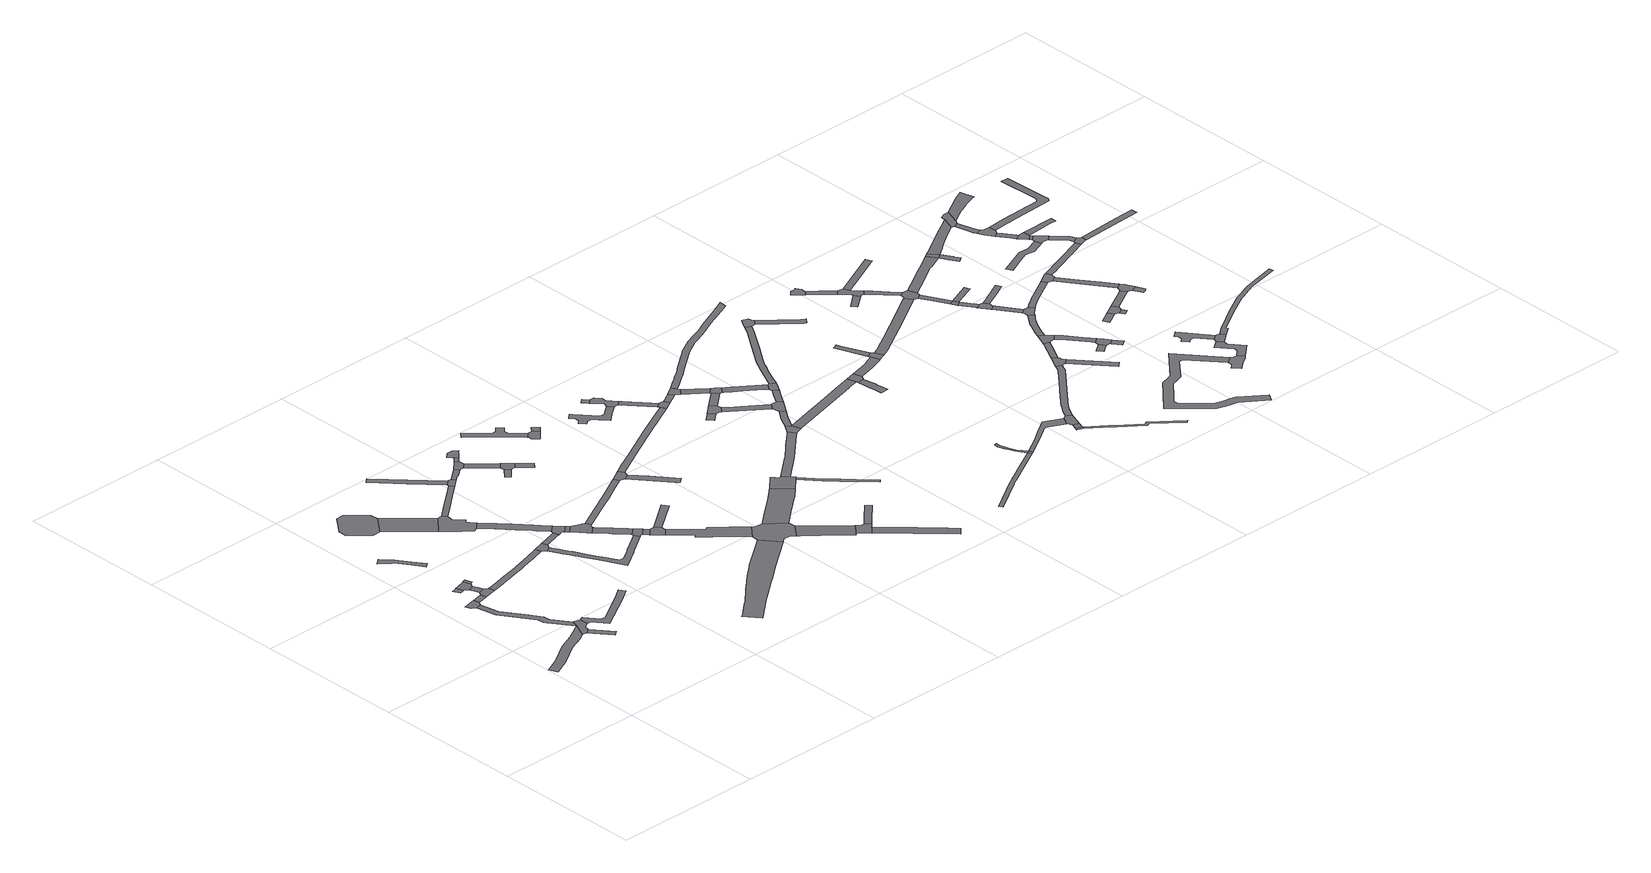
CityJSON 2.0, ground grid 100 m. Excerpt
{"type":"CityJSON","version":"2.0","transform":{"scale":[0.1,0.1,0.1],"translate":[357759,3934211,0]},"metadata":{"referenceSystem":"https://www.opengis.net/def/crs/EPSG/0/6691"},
"CityObjects":{
"road1":{"type":"Road","attributes":{"RoadStructureAttribute.sectionType":"1"},"geometry":[{"type":"MultiSurface","lod":"1","boundaries":[[[0,1,2,3,4,5,6,7,8,9,10,11]]]}]},
"road2":{"type":"Road","geometry":[{"type":"MultiSurface","lod":"1","boundaries":[[[12,13,14,15,16,17]]]}]},
"road3":{"type":"Road","attributes":{"RoadStructureAttribute.sectionType":"1"},"geometry":[{"type":"MultiSurface","lod":"1","boundaries":[[[18,19,20,21,22,23,17,16,24,25,26,27,28,11]]]}]},
"road4":{"type":"Road","attributes":{"RoadStructureAttribute.sectionType":"1"},"geometry":[{"type":"MultiSurface","lod":"1","boundaries":[[[29,30,13,12,31,32]]]}]},
"road5":{"type":"Road","geometry":[{"type":"MultiSurface","lod":"1","boundaries":[[[33,34,35,36,37,38]]]}]},
"road6":{"type":"Road","geometry":[{"type":"MultiSurface","lod":"1","boundaries":[[[11,10,39,40,41,42,43,18]]]}]},
"road7":{"type":"Road","attributes":{"RoadStructureAttribute.sectionType":"1"},"geometry":[{"type":"MultiSurface","lod":"1","boundaries":[[[44,45,40,39]]]}]},
"road8":{"type":"Road","geometry":[{"type":"MultiSurface","lod":"1","boundaries":[[[46,47,48,38,37,49,50,51]]]}]},
"road9":{"type":"Road","attributes":{"RoadStructureAttribute.sectionType":"1"},"geometry":[{"type":"MultiSurface","lod":"1","boundaries":[[[50,52,53,54,55,51]]]}]},
"road10":{"type":"Road","geometry":[{"type":"MultiSurface","lod":"1","boundaries":[[[54,53,29,32,56,57]]]}]},
"road11":{"type":"Road","attributes":{"RoadStructureAttribute.sectionType":"1"},"geometry":[{"type":"MultiSurface","lod":"1","boundaries":[[[58,59,60,61,62,63,64,65,66]]]}]},
"road12":{"type":"Road","geometry":[{"type":"MultiSurface","lod":"1","boundaries":[[[46,67,68,69,70,71,47]]]}]},
"road13":{"type":"Road","attributes":{"RoadStructureAttribute.sectionType":"1"},"geometry":[{"type":"MultiSurface","lod":"1","boundaries":[[[42,72,73,74,75,76,77,78,79,80,81,82,43]]]}]},
"road14":{"type":"Road","geometry":[{"type":"MultiSurface","lod":"1","boundaries":[[[83,84,85,86,87,88,89,90]]]}]},
"road15":{"type":"Road","attributes":{"RoadStructureAttribute.sectionType":"1"},"geometry":[{"type":"MultiSurface","lod":"1","boundaries":[[[56,91,92,93,94,95,96,97,98,99,100,101,102,103,57]]]}]},
"road16":{"type":"Road","attributes":{"RoadStructureAttribute.sectionType":"1"},"geometry":[{"type":"MultiSurface","lod":"1","boundaries":[[[104,105,106,107,108,83,90]]]}]},
"road17":{"type":"Road","geometry":[{"type":"MultiSurface","lod":"1","boundaries":[[[109,110,111,112,113,114,115,116,117,118,119,120,106,105]]]}]},
"road18":{"type":"Road","geometry":[{"type":"MultiSurface","lod":"1","boundaries":[[[121,98,97,122,123,124]]]}]},
"road19":{"type":"Road","attributes":{"RoadStructureAttribute.sectionType":"1"},"geometry":[{"type":"MultiSurface","lod":"1","boundaries":[[[125,126,127,128,121,124]]]}]},
"road20":{"type":"Road","attributes":{"RoadStructureAttribute.sectionType":"1"},"geometry":[{"type":"MultiSurface","lod":"1","boundaries":[[[129,130,131,132,133,134,113,112,135,136,137,138,139,140,141,142]]]}]},
"road21":{"type":"Road","attributes":{"RoadStructureAttribute.sectionType":"1"},"geometry":[{"type":"MultiSurface","lod":"1","boundaries":[[[122,143,144,145,146,147,148,149,150,151,152,153,154,155,156,157,158,159,160,161,123]]]}]},
"road22":{"type":"Road","attributes":{"RoadStructureAttribute.sectionType":"1"},"geometry":[{"type":"MultiSurface","lod":"1","boundaries":[[[162,163,164,165,119,118,166,167,168,169,170,171]]]}]},
"road23":{"type":"Road","geometry":[{"type":"MultiSurface","lod":"1","boundaries":[[[141,127,126,172,173,174,142]]]}]},
"road24":{"type":"Road","attributes":{"RoadStructureAttribute.sectionType":"1"},"geometry":[{"type":"MultiSurface","lod":"1","boundaries":[[[173,175,176,174]]]}]},
"road25":{"type":"Road","attributes":{"RoadStructureAttribute.sectionType":"1"},"geometry":[{"type":"MultiSurface","lod":"1","boundaries":[[[177,178,179,180,181,182,183]]]}]},
"road26":{"type":"Road","geometry":[{"type":"MultiSurface","lod":"1","boundaries":[[[184,185,186,187,188,176,175,189,190,191,192]]]}]},
"road27":{"type":"Road","attributes":{"RoadStructureAttribute.sectionType":"1"},"geometry":[{"type":"MultiSurface","lod":"1","boundaries":[[[193,194,195,196,197,198,199,200,201,202,203,204,205,206,207,208,209,210,211,212,213,214,215,216,217,218,219,220,221,222]]]}]},
"road28":{"type":"Road","attributes":{"RoadStructureAttribute.sectionType":"1"},"geometry":[{"type":"MultiSurface","lod":"1","boundaries":[[[191,223,224,225,226,227,228,229,230,231,232,233,192]]]}]},
"road29":{"type":"Road","geometry":[{"type":"MultiSurface","lod":"1","boundaries":[[[234,183,182,171,170,235,236]]]}]},
"road30":{"type":"Road","geometry":[{"type":"MultiSurface","lod":"1","boundaries":[[[229,228,151,150,237,238,239]]]}]},
"road31":{"type":"Road","attributes":{"RoadStructureAttribute.sectionType":"1"},"geometry":[{"type":"MultiSurface","lod":"1","boundaries":[[[238,240,241,239]]]}]},
"road32":{"type":"Road","attributes":{"RoadStructureAttribute.sectionType":"1"},"geometry":[{"type":"MultiSurface","lod":"1","boundaries":[[[242,243,244,245,246,247,248,234,236]]]}]},
"road33":{"type":"Road","geometry":[{"type":"MultiSurface","lod":"1","boundaries":[[[241,240,249,250,251,252,253]]]}]},
"road34":{"type":"Road","geometry":[{"type":"MultiSurface","lod":"1","boundaries":[[[245,254,255,256,257,258,259,260,246]]]}]},
"road35":{"type":"Road","attributes":{"RoadStructureAttribute.sectionType":"1"},"geometry":[{"type":"MultiSurface","lod":"1","boundaries":[[[261,258,257,262]]]}]},
"road36":{"type":"Road","attributes":{"RoadStructureAttribute.sectionType":"1"},"geometry":[{"type":"MultiSurface","lod":"1","boundaries":[[[263,264,265,266,186,185,267,268,269,270,271,272]]]}]},
"road37":{"type":"Road","attributes":{"RoadStructureAttribute.sectionType":"1"},"geometry":[{"type":"MultiSurface","lod":"1","boundaries":[[[273,274,275,276,277,278,255,254]]]}]},
"road38":{"type":"Road","geometry":[{"type":"MultiSurface","lod":"1","boundaries":[[[279,280,281,282,283]]]}]},
"road39":{"type":"Road","attributes":{"RoadStructureAttribute.sectionType":"1"},"geometry":[{"type":"MultiSurface","lod":"1","boundaries":[[[250,284,285,286,287,288,289,290,291,292,293,294,295,296,297,298,299,300,301,302,303,304,251]]]}]},
"road40":{"type":"Road","attributes":{"RoadStructureAttribute.sectionType":"1"},"geometry":[{"type":"MultiSurface","lod":"1","boundaries":[[[252,305,306,253]]]}]},
"road41":{"type":"Road","geometry":[{"type":"MultiSurface","lod":"1","boundaries":[[[307,261,262,308,309,310,311,312,313,314,315,316]]]}]},
"road42":{"type":"Road","geometry":[{"type":"MultiSurface","lod":"1","boundaries":[[[282,317,318,276,275,319,283]]]}]},
"road43":{"type":"Road","attributes":{"RoadStructureAttribute.sectionType":"1"},"geometry":[{"type":"MultiSurface","lod":"1","boundaries":[[[317,320,321,318]]]}]},
"road44":{"type":"Road","geometry":[{"type":"MultiSurface","lod":"1","boundaries":[[[221,322,323,324,325,326,327,328,294,293,222]]]}]},
"road45":{"type":"Road","geometry":[{"type":"MultiSurface","lod":"1","boundaries":[[[271,329,330,331,332,333,334,272]]]}]},
"road46":{"type":"Road","attributes":{"RoadStructureAttribute.sectionType":"1"},"geometry":[{"type":"MultiSurface","lod":"1","boundaries":[[[335,336,337,338,339,340,341,342,343,344,345]]]}]},
"road47":{"type":"Road","attributes":{"RoadStructureAttribute.sectionType":"1"},"geometry":[{"type":"MultiSurface","lod":"1","boundaries":[[[346,347,325,324,348,349,350,351,352,353]]]}]},
"road48":{"type":"Road","attributes":{"RoadStructureAttribute.sectionType":"1"},"geometry":[{"type":"MultiSurface","lod":"1","boundaries":[[[354,355,356,357,358,332,331]]]}]},
"road49":{"type":"Road","attributes":{"RoadStructureAttribute.sectionType":"1"},"geometry":[{"type":"MultiSurface","lod":"1","boundaries":[[[359,360,361,362,363,364,365,335,345]]]}]},
"road50":{"type":"Road","attributes":{"RoadStructureAttribute.sectionType":"1"},"geometry":[{"type":"MultiSurface","lod":"1","boundaries":[[[366,367,368,369,370,371,372,327,326,373,374,375,376,377]]]}]},
"road51":{"type":"Road","geometry":[{"type":"MultiSurface","lod":"1","boundaries":[[[352,378,379,380,381,382,353]]]}]},
"road52":{"type":"Road","attributes":{"RoadStructureAttribute.sectionType":"1"},"geometry":[{"type":"MultiSurface","lod":"1","boundaries":[[[383,384,365,364]]]}]},
"road53":{"type":"Road","attributes":{"RoadStructureAttribute.sectionType":"1"},"geometry":[{"type":"MultiSurface","lod":"1","boundaries":[[[385,386,387,388,389,390,391,392,393,394,379,378,395,396,397,398,399,400,401]]]}]},
"road54":{"type":"Road","attributes":{"RoadStructureAttribute.sectionType":"1"},"geometry":[{"type":"MultiSurface","lod":"1","boundaries":[[[402,403,404,405,381,380]]]}]},
"road55":{"type":"Road","geometry":[{"type":"MultiSurface","lod":"1","boundaries":[[[406,407,408,409,410,411,412,413,414,366,377]]]}]},
"road56":{"type":"Road","attributes":{"RoadStructureAttribute.sectionType":"1"},"geometry":[{"type":"MultiSurface","lod":"1","boundaries":[[[333,415,416,417,418,419,420,421,422,334]]]}]},
"road57":{"type":"Road","attributes":{"RoadStructureAttribute.sectionType":"1"},"geometry":[{"type":"MultiSurface","lod":"1","boundaries":[[[423,424,425,426,427,428,429,430,431,432,433,434,435,436,437,438,439,440,441,442,443]]]}]},
"road58":{"type":"Road","attributes":{"RoadStructureAttribute.sectionType":"1"},"geometry":[{"type":"MultiSurface","lod":"1","boundaries":[[[444,445,446,447,448,449,450,451,452,453,407,406]]]}]},
"road59":{"type":"Road","geometry":[{"type":"MultiSurface","lod":"1","boundaries":[[[454,455,456,457]]]}]},
"road60":{"type":"Road","geometry":[{"type":"MultiSurface","lod":"1","boundaries":[[[456,458,423,443,459,460,461,462,463,457]]]}]},
"road61":{"type":"Road","attributes":{"RoadStructureAttribute.sectionType":"1"},"geometry":[{"type":"MultiSurface","lod":"1","boundaries":[[[410,464,465,466,467,468,469,470,471,472,473,474,475,476,411]]]}]},
"road62":{"type":"Road","attributes":{"RoadStructureAttribute.sectionType":"1"},"geometry":[{"type":"MultiSurface","lod":"1","boundaries":[[[459,477,478,479,480,460]]]}]},
"road63":{"type":"Road","geometry":[{"type":"MultiSurface","lod":"1","boundaries":[[[478,477,419,418,481,482]]]}]},
"road64":{"type":"Road","geometry":[{"type":"MultiSurface","lod":"1","boundaries":[[[483,484,485,486,487]]]}]},
"road65":{"type":"Road","attributes":{"RoadStructureAttribute.sectionType":"1"},"geometry":[{"type":"MultiSurface","lod":"1","boundaries":[[[481,488,489,490,491,492,493,482]]]}]},
"road66":{"type":"Road","geometry":[{"type":"MultiSurface","lod":"1","boundaries":[[[494,495,483,487,496,497,498]]]}]},
"road67":{"type":"Road","geometry":[{"type":"MultiSurface","lod":"1","boundaries":[[[499,500,469,468,501,502]]]}]},
"road68":{"type":"Road","geometry":[{"type":"MultiSurface","lod":"1","boundaries":[[[490,489,503,504,505,506,507]]]}]},
"road69":{"type":"Road","attributes":{"RoadStructureAttribute.sectionType":"1"},"geometry":[{"type":"MultiSurface","lod":"1","boundaries":[[[508,495,494,509]]]}]},
"road70":{"type":"Road","attributes":{"RoadStructureAttribute.sectionType":"1"},"geometry":[{"type":"MultiSurface","lod":"1","boundaries":[[[510,511,512,498,497,513,514]]]}]},
"road71":{"type":"Road","attributes":{"RoadStructureAttribute.sectionType":"1"},"geometry":[{"type":"MultiSurface","lod":"1","boundaries":[[[515,516,517,518,500,499,519,520,521]]]}]},
"road72":{"type":"Road","attributes":{"RoadStructureAttribute.sectionType":"1"},"geometry":[{"type":"MultiSurface","lod":"1","boundaries":[[[522,523,505,504]]]}]},
"road73":{"type":"Road","attributes":{"RoadStructureAttribute.sectionType":"1"},"geometry":[{"type":"MultiSurface","lod":"1","boundaries":[[[524,525,526,527,528,529,530,531,532,533,534,535,536,537]]]}]},
"road74":{"type":"Road","geometry":[{"type":"MultiSurface","lod":"1","boundaries":[[[538,539,540,523,522,508,509]]]}]},
"road75":{"type":"Road","geometry":[{"type":"MultiSurface","lod":"1","boundaries":[[[541,515,521,542,543,510,514]]]}]},
"road76":{"type":"Road","attributes":{"RoadStructureAttribute.sectionType":"1"},"geometry":[{"type":"MultiSurface","lod":"1","boundaries":[[[544,545,546,539,538,547,548,549,550,551,552]]]}]},
"road77":{"type":"Road","attributes":{"RoadStructureAttribute.sectionType":"1"},"geometry":[{"type":"MultiSurface","lod":"1","boundaries":[[[553,554,555,556,557,558,543,542]]]}]},
"road78":{"type":"Road","attributes":{"RoadStructureAttribute.sectionType":"1"},"geometry":[{"type":"MultiSurface","lod":"1","boundaries":[[[559,560,561,562,563,564,565,566,567,568,569,570,571,499,502]]]}]},
"road79":{"type":"Road","geometry":[{"type":"MultiSurface","lod":"1","boundaries":[[[551,556,555,572,573,574,552]]]}]},
"road80":{"type":"Road","attributes":{"RoadStructureAttribute.sectionType":"1"},"geometry":[{"type":"MultiSurface","lod":"1","boundaries":[[[575,576,577,578,579,580,581,582,583,584,585,537]]]}]},
"road81":{"type":"Road","geometry":[{"type":"MultiSurface","lod":"1","boundaries":[[[537,536,586,575]]]}]},
"road82":{"type":"Road","attributes":{"RoadStructureAttribute.sectionType":"1"},"geometry":[{"type":"MultiSurface","lod":"1","boundaries":[[[587,588,589,590,591,592,593,594,595,596,597,598,599,600,601,602,603,507,506,604,605,606,607,608,609,610,611,612,613,614,615,616,617]]]}]},
"road83":{"type":"Road","attributes":{"RoadStructureAttribute.sectionType":"1"},"geometry":[{"type":"MultiSurface","lod":"1","boundaries":[[[618,619,620,621,622,623,624,625,626,627,628,629,630,631,632,633,634,635,636,574,573]]]}]},
"road84":{"type":"Road","attributes":{"RoadStructureAttribute.sectionType":"1"},"geometry":[{"type":"MultiSurface","lod":"1","boundaries":[[[637,638,639,640,641,642,643,644,645,646]]]}]},
"road85":{"type":"Road","attributes":{"RoadStructureAttribute.sectionType":"1"},"geometry":[{"type":"MultiSurface","lod":"1","boundaries":[[[586,647,648,649,650,651,652,653,654,655,656,657,658,659,660,661,662,575]]]}]},
"road86":{"type":"Road","geometry":[{"type":"MultiSurface","lod":"1","boundaries":[[[564,637,646,663,664,565]]]}]},
"road87":{"type":"Road","attributes":{"RoadStructureAttribute.sectionType":"1"},"geometry":[{"type":"MultiSurface","lod":"1","boundaries":[[[663,665,666,667,668,669,670,671,664]]]}]},
"road88":{"type":"Road","geometry":[{"type":"MultiSurface","lod":"1","boundaries":[[[672,673,674,675,676]]]}]},
"road89":{"type":"Road","attributes":{"RoadStructureAttribute.sectionType":"1"},"geometry":[{"type":"MultiSurface","lod":"1","boundaries":[[[673,677,678,674]]]}]},
"road90":{"type":"Road","geometry":[{"type":"MultiSurface","lod":"1","boundaries":[[[679,656,655,680,678,677,681,682,683]]]}]},
"road91":{"type":"Road","geometry":[{"type":"MultiSurface","lod":"1","boundaries":[[[684,685,628,627,686,687,688,689]]]}]},
"road92":{"type":"Road","attributes":{"RoadStructureAttribute.sectionType":"1"},"geometry":[{"type":"MultiSurface","lod":"1","boundaries":[[[690,691,692,693,694,695]]]}]},
"road93":{"type":"Road","geometry":[{"type":"MultiSurface","lod":"1","boundaries":[[[694,669,668,696,697,698,695]]]}]},
"road94":{"type":"Road","attributes":{"RoadStructureAttribute.sectionType":"1"},"geometry":[{"type":"MultiSurface","lod":"1","boundaries":[[[686,699,700,701,702,687]]]}]},
"road95":{"type":"Road","attributes":{"RoadStructureAttribute.sectionType":"1"},"geometry":[{"type":"MultiSurface","lod":"1","boundaries":[[[703,704,705,706,707,708,709,710,711,712,713,672,676]]]}]},
"road96":{"type":"Road","attributes":{"RoadStructureAttribute.sectionType":"1"},"geometry":[{"type":"MultiSurface","lod":"1","boundaries":[[[714,715,716,717,718,719,720,721,722,723,724,725,726,727,728,729,730,731,732,733,734,735,736,737,738,739,740,741,742,743,744,745,679,683]]]}]},
"road97":{"type":"Road","attributes":{"RoadStructureAttribute.sectionType":"1"},"geometry":[{"type":"MultiSurface","lod":"1","boundaries":[[[746,747,748,749,750,751,752,753,754,698,697,755,756,757,758,759,760,761,762]]]}]},
"road98":{"type":"Road","geometry":[{"type":"MultiSurface","lod":"1","boundaries":[[[763,764,765,766,767,768,769,770]]]}]},
"road99":{"type":"Road","attributes":{"RoadStructureAttribute.sectionType":"1"},"geometry":[{"type":"MultiSurface","lod":"1","boundaries":[[[771,772,773,765,764,774,775,776,777,778,779]]]}]},
"road100":{"type":"Road","geometry":[{"type":"MultiSurface","lod":"1","boundaries":[[[780,781,782,728,727,783,784]]]}]},
"road101":{"type":"Road","geometry":[{"type":"MultiSurface","lod":"1","boundaries":[[[785,786,787,788]]]}]},
"road102":{"type":"Road","geometry":[{"type":"MultiSurface","lod":"1","boundaries":[[[779,778,789,790,785,788,791,792,793,794,795,796,797]]]}]},
"road103":{"type":"Road","attributes":{"RoadStructureAttribute.sectionType":"1"},"geometry":[{"type":"MultiSurface","lod":"1","boundaries":[[[783,798,799,800,801,784]]]}]},
"road104":{"type":"Road","attributes":{"RoadStructureAttribute.sectionType":"1"},"geometry":[{"type":"MultiSurface","lod":"1","boundaries":[[[802,803,782,781,804,805,806,807,808,809]]]}]},
"road105":{"type":"Road","attributes":{"RoadStructureAttribute.sectionType":"1"},"geometry":[{"type":"MultiSurface","lod":"1","boundaries":[[[810,811,812,793,792,813,814,815,816]]]}]},
"road106":{"type":"Road","attributes":{"RoadStructureAttribute.sectionType":"1"},"geometry":[{"type":"MultiSurface","lod":"1","boundaries":[[[817,818,819,820,821,822,823,824,825,826,827,828,829,830,831,832,833,834,835,836,837,838,839,840,841,842,843,844,845,846,847,848,849,850,851,852,853,854,855,856,857,858,859,860]]]}]},
"road107":{"type":"Road","geometry":[{"type":"MultiSurface","lod":"1","boundaries":[[[861,862,809,808,863,864,865,866]]]}]},
"road108":{"type":"Road","geometry":[{"type":"MultiSurface","lod":"1","boundaries":[[[867,746,762,868,869,870,871,810,816]]]}]},
"road109":{"type":"Road","geometry":[{"type":"MultiSurface","lod":"1","boundaries":[[[872,873,874,875,876,877]]]}]},
"road110":{"type":"Road","attributes":{"RoadStructureAttribute.sectionType":"1"},"geometry":[{"type":"MultiSurface","lod":"1","boundaries":[[[878,879,869,868,880,881]]]}]},
"road111":{"type":"Road","attributes":{"RoadStructureAttribute.sectionType":"1"},"geometry":[{"type":"MultiSurface","lod":"1","boundaries":[[[864,882,883,884,885,886,887,865]]]}]},
"road112":{"type":"Road","geometry":[{"type":"MultiSurface","lod":"1","boundaries":[[[888,889,878,881]]]}]},
"road113":{"type":"Road","attributes":{"RoadStructureAttribute.sectionType":"1"},"geometry":[{"type":"MultiSurface","lod":"1","boundaries":[[[796,890,891,797]]]}]},
"road114":{"type":"Road","attributes":{"RoadStructureAttribute.sectionType":"1"},"geometry":[{"type":"MultiSurface","lod":"1","boundaries":[[[892,893,894,895,861,866,896,897,898,899,900,901,902]]]}]},
"road115":{"type":"Road","attributes":{"RoadStructureAttribute.sectionType":"1"},"geometry":[{"type":"MultiSurface","lod":"1","boundaries":[[[888,903,904,905,906,907,889]]]}]},
"road116":{"type":"Road","geometry":[{"type":"MultiSurface","lod":"1","boundaries":[[[908,909,910,885,884,877,876,911]]]}]},
"road117":{"type":"Road","geometry":[{"type":"MultiSurface","lod":"1","boundaries":[[[912,913,914,915,905,904,916]]]}]},
"road118":{"type":"Road","attributes":{"RoadStructureAttribute.sectionType":"1"},"geometry":[{"type":"MultiSurface","lod":"1","boundaries":[[[917,918,919,920,908,911]]]}]},
"road119":{"type":"Road","attributes":{"RoadStructureAttribute.sectionType":"1"},"geometry":[{"type":"MultiSurface","lod":"1","boundaries":[[[921,922,923,924,925,912,916]]]}]},
"road120":{"type":"Road","geometry":[{"type":"MultiSurface","lod":"1","boundaries":[[[889,926,927,928,929,930,878]]]}]},
"road121":{"type":"Road","geometry":[{"type":"MultiSurface","lod":"1","boundaries":[[[901,931,932,933,934,923,922,935,902]]]}]},
"road122":{"type":"Road","geometry":[{"type":"MultiSurface","lod":"1","boundaries":[[[936,937,938,939,940,941,942,943,915,914]]]}]},
"road123":{"type":"Road","attributes":{"RoadStructureAttribute.sectionType":"1"},"geometry":[{"type":"MultiSurface","lod":"1","boundaries":[[[944,945,946,947,871,870,948,949,950,951,952,953,954]]]}]},
"road124":{"type":"Road","geometry":[{"type":"MultiSurface","lod":"1","boundaries":[[[859,955,956,957,958,959,960,961,962,963,964,860]]]}]},
"road125":{"type":"Road","attributes":{"RoadStructureAttribute.sectionType":"1"},"geometry":[{"type":"MultiSurface","lod":"1","boundaries":[[[965,966,967,968]]]}]},
"road126":{"type":"Road","attributes":{"RoadStructureAttribute.sectionType":"1"},"geometry":[{"type":"MultiSurface","lod":"1","boundaries":[[[969,970,971,972,973,934,933,974,975,976,977,978,979,980]]]}]},
"road127":{"type":"Road","attributes":{"RoadStructureAttribute.sectionType":"1"},"geometry":[{"type":"MultiSurface","lod":"1","boundaries":[[[981,982,983,984,985,986,987,963,962]]]}]},
"road128":{"type":"Road","attributes":{"RoadStructureAttribute.sectionType":"1"},"geometry":[{"type":"MultiSurface","lod":"1","boundaries":[[[988,989,990,991,992,993,994,995,996,997]]]}]},
"road129":{"type":"Road","geometry":[{"type":"MultiSurface","lod":"1","boundaries":[[[998,999,965,968,1000,1001,1002,1003]]]}]},
"road130":{"type":"Road","geometry":[{"type":"MultiSurface","lod":"1","boundaries":[[[1004,1005,1001,1000]]]}]},
"road131":{"type":"Road","geometry":[{"type":"MultiSurface","lod":"1","boundaries":[[[1006,1007,1008,944]]]}]},
"road132":{"type":"Road","geometry":[{"type":"MultiSurface","lod":"1","boundaries":[[[1009,1010,988,997,984,983,1011]]]}]},
"road133":{"type":"Road","geometry":[{"type":"MultiSurface","lod":"1","boundaries":[[[1006,1012,1013,1014,1015,1016,1017,1018,1019,1020,1007]]]}]},
"road134":{"type":"Road","geometry":[{"type":"MultiSurface","lod":"1","boundaries":[[[1021,1022,980,979,1023,1024,1025,1026]]]}]},
"road135":{"type":"Road","attributes":{"RoadStructureAttribute.sectionType":"1"},"geometry":[{"type":"MultiSurface","lod":"1","boundaries":[[[1002,1027,1028,1029,1030,1003]]]}]},
"road136":{"type":"Road","attributes":{"RoadStructureAttribute.sectionType":"1"},"geometry":[{"type":"MultiSurface","lod":"1","boundaries":[[[1031,1032,1033,1034,1035,1024,1023]]]}]},
"road137":{"type":"Road","attributes":{"RoadStructureAttribute.sectionType":"1"},"geometry":[{"type":"MultiSurface","lod":"1","boundaries":[[[1036,1037,1038,1039,1040,1041,1042,1008,1007,1043,1044,1045,1046,1047,1048,1049,1050,1051,1052]]]}]},
"road138":{"type":"Road","geometry":[{"type":"MultiSurface","lod":"1","boundaries":[[[1053,1054,1055,1056,1032,1031,1057,1029,1028,1058]]]}]},
"road139":{"type":"Road","attributes":{"RoadStructureAttribute.sectionType":"1"},"geometry":[{"type":"MultiSurface","lod":"1","boundaries":[[[1059,1060,1061,1062,1063,1064,1065,1066,1067,1068,1069,1070]]]}]},
"road140":{"type":"Road","geometry":[{"type":"MultiSurface","lod":"1","boundaries":[[[1071,1072,1073,1053,1058]]]}]},
"road141":{"type":"Road","attributes":{"RoadStructureAttribute.sectionType":"1"},"geometry":[{"type":"MultiSurface","lod":"1","boundaries":[[[1025,1074,1075,1076,1077,1078,1079,1080,1081,1082,1083,1026]]]}]},
"road142":{"type":"Road","attributes":{"RoadStructureAttribute.sectionType":"1"},"geometry":[{"type":"MultiSurface","lod":"1","boundaries":[[[1084,1085,1086,1087,1088,1089,1090,1091]]]}]},
"road143":{"type":"Road","geometry":[{"type":"MultiSurface","lod":"1","boundaries":[[[1090,1092,1093,1094,1095,1096,1097,1091]]]}]},
"road144":{"type":"Road","geometry":[{"type":"MultiSurface","lod":"1","boundaries":[[[1051,1087,1086,1098,1099,1100,1101,1102,1052]]]}]},
"road145":{"type":"Road","attributes":{"RoadStructureAttribute.sectionType":"1"},"geometry":[{"type":"MultiSurface","lod":"1","boundaries":[[[1103,1104,1105,1094,1093,1106,1107,1108]]]}]},
"road146":{"type":"Road","geometry":[{"type":"MultiSurface","lod":"1","boundaries":[[[1109,1110,1111,1112,1113,1114,1103,1108]]]}]},
"road147":{"type":"Road","attributes":{"RoadStructureAttribute.sectionType":"1"},"geometry":[{"type":"MultiSurface","lod":"1","boundaries":[[[1115,1116,1117,1118,1119,1120,1121,1122,1123,1124,1009,1011,1125,1126,1127,1128,1129,1130,1131,1132,1133,1134,1135]]]}]},
"road148":{"type":"Road","attributes":{"RoadStructureAttribute.sectionType":"1"},"geometry":[{"type":"MultiSurface","lod":"1","boundaries":[[[1136,1112,1111,1137,1138]]]}]},
"road149":{"type":"Road","geometry":[{"type":"MultiSurface","lod":"1","boundaries":[[[1059,1070,1139,1140,1141,1136,1138]]]}]},
"road150":{"type":"Road","attributes":{"RoadStructureAttribute.sectionType":"1"},"geometry":[{"type":"MultiSurface","lod":"1","boundaries":[[[1142,1143,1144,1141,1140,1145,1146,1147,1148,1149,1150]]]}]},
"road151":{"type":"Road","attributes":{"RoadStructureAttribute.sectionType":"1"},"geometry":[{"type":"MultiSurface","lod":"1","boundaries":[[[1098,1151,1152,1153,1154,1155,1156,1157,1158,1159,1160,1161,1162,1163,1164,1165,1166,1167,1168,1169,1170,1099]]]}]},
"road152":{"type":"Road","geometry":[{"type":"MultiSurface","lod":"1","boundaries":[[[1171,1142,1150,1081,1080,1172,1173,1174]]]}]},
"road153":{"type":"Road","attributes":{"RoadStructureAttribute.sectionType":"1"},"geometry":[{"type":"MultiSurface","lod":"1","boundaries":[[[1175,1176,1177,1114,1113]]]}]},
"road154":{"type":"Road","attributes":{"RoadStructureAttribute.sectionType":"1"},"geometry":[{"type":"MultiSurface","lod":"1","boundaries":[[[1095,1178,1179,1180,1181,1182,1183,1184,1185,1186,1187,1188,1189,1096]]]}]},
"road155":{"type":"Road","attributes":{"RoadStructureAttribute.sectionType":"1"},"geometry":[{"type":"MultiSurface","lod":"1","boundaries":[[[1190,1191,1171,1174,1192,1193]]]}]}
},
"vertices":[
[357,886,0],[251,843,0],[123,759,0],[111,753,0],[8,703,0],[34,649,0],[128,695,0],[153,707,0],[282,791,0],[383,831,0],[429,862,0],[471,950,0],
[247,1538,0],[238,1577,0],[153,1558,0],[162,1519,0],[190,1501,0],[229,1510,0],
[485,1000,0],[423,1090,0],[405,1116,0],[404,1158,0],[341,1255,0],[254,1388,0],[221,1367,0],[302,1241,0],[357,1156,0],[359,1113,0],[370,1096,0],
[311,1593,0],[265,1583,0],[274,1544,0],[319,1554,0],
[245,1740,0],[217,1733,0],[241,1687,0],[258,1692,0],[272,1696,0],[255,1744,0],
[459,857,0],[494,877,0],[499,907,0],[534,930,0],[534,986,0],
[563,723,0],[595,748,0],
[355,1724,0],[339,1772,0],[276,1751,0],[299,1684,0],[301,1679,0],[342,1697,0],
[313,1650,0],[326,1618,0],[369,1631,0],[355,1666,0],
[403,1573,0],[394,1614,0],
[186,2208,0],[193,2202,0],[252,2115,0],[301,2043,0],[330,2063,0],[276,2142,0],[219,2226,0],[158,2297,0],[116,2261,0],
[360,1726,0],[371,1730,0],[377,1732,0],[361,1780,0],[344,1774,0],
[563,925,0],[631,839,0],[866,982,0],[946,1037,0],[953,1041,0],[927,1079,0],[876,1044,0],[841,1020,0],[659,908,0],[630,914,0],[561,1001,0],
[470,2634,0],[467,2684,0],[353,2796,0],[301,2795,0],[206,2678,0],[206,2621,0],[324,2514,0],[377,2515,0],
[466,1587,0],[619,1625,0],[666,1636,0],[686,1641,0],[727,1653,0],[819,1678,0],[906,1706,0],[894,1744,0],[808,1717,0],[677,1680,0],[641,1671,0],[550,1649,0],[456,1626,0],
[503,2399,0],[627,2284,0],[727,2392,0],[601,2510,0],[514,2592,0],
[669,2246,0],[728,2191,0],[784,2140,0],[813,2155,0],[858,2198,0],[828,2230,0],[814,2245,0],[836,2267,0],[780,2327,0],[783,2367,0],[761,2394,0],[757,2391,0],
[971,1768,0],[935,1686,0],[969,1707,0],[983,1730,0],
[1099,1767,0],[1111,1770,0],[1099,1808,0],[1084,1803,0],
[1140,1882,0],[1076,1954,0],[992,2050,0],[990,2052,0],[978,2066,0],[935,2115,0],[839,2127,0],[887,2073,0],[967,1983,0],[1032,1909,0],[1045,1895,0],[1049,1890,0],[1104,1829,0],[1151,1871,0],
[980,1597,0],[1000,1558,0],[1031,1498,0],[1081,1400,0],[1161,1243,0],[1288,1326,0],[1304,1337,0],[1441,1429,0],[1419,1463,0],[1388,1442,0],[1279,1369,0],[1271,1363,0],[1196,1314,0],[1168,1318,0],[1118,1415,0],[1115,1421,0],[1069,1511,0],[1036,1576,0],[1031,1586,0],
[929,2532,0],[901,2509,0],[824,2446,0],[784,2413,0],[806,2385,0],[838,2412,0],[923,2482,0],[959,2512,0],[1051,2586,0],[1028,2613,0],
[1136,1778,0],[1155,1772,0],[1201,1814,0],
[1175,1750,0],[1222,1792,0],
[902,2829,0],[824,2913,0],[736,3000,0],[708,2972,0],[871,2798,0],[1030,2628,0],[1064,2657,0],
[1312,1715,0],[1328,1723,0],[1309,1758,0],[1291,1765,0],[1279,1769,0],[1216,1704,0],[1245,1672,0],[1262,1653,0],[1309,1695,0],
[1837,874,0],[1674,754,0],[1659,741,0],[1578,673,0],[1577,673,0],[1491,591,0],[1476,577,0],[1438,540,0],[1397,500,0],[1373,476,0],[1344,451,0],[1322,432,0],[1295,409,0],[1260,378,0],[1241,364,0],[1317,267,0],[1339,288,0],[1453,387,0],[1489,415,0],[1490,416,0],[1602,503,0],[1639,533,0],[1662,551,0],[1767,634,0],[1771,637,0],[1782,646,0],[1882,722,0],[1897,733,0],[1997,809,0],[1907,927,0],
[1267,1647,0],[1331,1578,0],[1343,1565,0],[1344,1563,0],[1402,1501,0],[1421,1481,0],[1468,1523,0],[1448,1544,0],[1405,1590,0],[1389,1607,0],[1315,1689,0],
[1090,2655,0],[1056,2591,0],[1108,2634,0],
[1452,1436,0],[1463,1436,0],[1509,1479,0],
[1492,1405,0],[1536,1450,0],
[1142,2661,0],[1146,2656,0],[1161,2669,0],[1200,2702,0],[1178,2728,0],[1143,2698,0],[1124,2683,0],
[1543,1351,0],[1554,1340,0],[1598,1386,0],[1599,1416,0],[1566,1447,0],
[1230,2702,0],[1262,2733,0],[1262,2763,0],[1257,2768,0],[1237,2787,0],[1223,2772,0],[1188,2737,0],
[1269,2820,0],[1289,2801,0],
[1760,1999,0],[1758,1997,0],[1592,1906,0],[1472,1843,0],[1492,1809,0],[1610,1870,0],[1707,1924,0],[1780,1964,0],[1790,1970,0],[1771,2005,0],
[1332,2607,0],[1377,2565,0],[1388,2554,0],[1419,2589,0],[1363,2641,0],[1355,2648,0],
[1333,2462,0],[1361,2434,0],[1400,2476,0],[1420,2497,0],[1388,2522,0],
[1574,1321,0],[1681,1220,0],[1684,1218,0],[1686,1216,0],[1683,1214,0],[1669,1204,0],[1667,1202,0],[1729,1144,0],[1741,1133,0],[1909,977,0],[1983,1061,0],[1890,1144,0],[1823,1206,0],[1816,1213,0],[1803,1224,0],[1792,1234,0],[1774,1223,0],[1729,1262,0],[1725,1266,0],[1682,1306,0],[1626,1358,0],
[1801,1565,0],[1774,1601,0],
[1265,2824,0],[1291,2803,0],[1309,2824,0],[1340,2860,0],[1345,2856,0],[1346,2858,0],[1316,2884,0],[1293,2884,0],[1276,2883,0],[1241,2853,0],
[1450,2498,0],[1481,2532,0],[1390,2524,0],
[1536,2421,0],[1566,2454,0],
[2024,830,0],[2074,828,0],[2100,805,0],[2171,893,0],[2170,943,0],[2053,1042,0],[2003,1043,0],
[1814,1965,0],[1821,1964,0],[1826,1958,0],[1868,1985,0],[1874,2016,0],[1854,2051,0],
[1774,2726,0],[1690,2806,0],[1689,2836,0],[1715,2864,0],[1679,2898,0],[1652,2870,0],[1622,2869,0],[1489,2994,0],[1460,2959,0],[1743,2694,0],[1743,2693,0],
[2273,798,0],[2250,819,0],[2117,790,0],[2207,710,0],[2361,574,0],[2371,588,0],[2373,591,0],[2430,653,0],
[1877,1895,0],[2013,1729,0],[2028,1709,0],[2067,1740,0],[1947,1888,0],
[1744,2693,0],[1745,2663,0],[1781,2629,0],[1798,2647,0],[1803,2652,0],[1841,2692,0],[1804,2727,0],
[2361,1303,0],[2347,1289,0],[2339,1282,0],[2334,1276,0],[2263,1217,0],[2205,1168,0],[2139,1114,0],[2261,1018,0],[2336,1080,0],[2394,1128,0],[2400,1133,0],[2465,1196,0],
[2440,525,0],[2485,570,0],[2513,599,0],[2480,630,0],[2455,629,0],
[1870,2723,0],[1833,2758,0],
[2853,206,0],[2800,260,0],[2731,329,0],[2728,332,0],[2673,387,0],[2656,404,0],[2622,437,0],[2587,471,0],[2512,544,0],[2512,545,0],[2461,504,0],[2616,353,0],[2624,346,0],[2677,293,0],[2712,258,0],[2755,216,0],[2808,161,0],
[2541,628,0],[2661,750,0],[2629,781,0],[2527,677,0],
[2541,1270,0],[2560,1286,0],[2560,1287,0],[2543,1307,0],[2538,1314,0],[2503,1356,0],[2488,1344,0],[2466,1369,0],[2449,1388,0],
[1943,2054,0],[2116,2145,0],[2303,2243,0],[2552,2370,0],[2534,2406,0],[2285,2279,0],[2032,2147,0],[1924,2090,0],
[2314,2628,0],[2260,2587,0],[2242,2572,0],[2212,2575,0],[2107,2701,0],[2096,2714,0],[2062,2685,0],[2073,2672,0],[2088,2652,0],[2086,2623,0],[2077,2615,0],[2063,2603,0],[2094,2565,0],[2109,2576,0],[2118,2584,0],[2148,2582,0],[2177,2547,0],[2221,2497,0],[2270,2537,0],[2288,2551,0],[2343,2595,0],
[2642,1148,0],[2669,1121,0],[2714,1076,0],[2775,1011,0],[2875,908,0],[2893,925,0],[2793,1029,0],[2732,1094,0],[2687,1139,0],[2661,1165,0],
[2265,2786,0],[2236,2760,0],[2267,2724,0],[2296,2751,0],
[2325,2656,0],[2373,2594,0],[2406,2623,0],[2356,2681,0],[2358,2711,0],[2326,2749,0],
[2705,1454,0],[2843,1586,0],[2851,1593,0],[2874,1616,0],[2909,1649,0],[2876,1693,0],[2808,1627,0],[2805,1625,0],[2759,1581,0],[2667,1493,0],[2664,1491,0],[2564,1407,0],[2556,1400,0],
[2528,2419,0],[2556,2447,0],[2529,2479,0],[2418,2608,0],
[2616,2405,0],[2596,2440,0],
[2682,2166,0],[2650,2136,0],[2629,2117,0],[2663,2080,0],[2717,2130,0],
[2684,2443,0],[2692,2448,0],[2669,2482,0],[2663,2478,0],[2649,2470,0],[2608,2447,0],
[2783,2187,0],[2751,2225,0],[2746,2127,0],[2756,2119,0],[2786,2159,0],
[2942,1725,0],[2910,1747,0],[2914,1650,0],[2960,1664,0],
[2709,2440,0],[2723,2429,0],[2756,2470,0],[2751,2489,0],[2728,2522,0],
[2855,2313,0],[2892,2279,0],
[3023,1980,0],[2882,2086,0],[2821,2133,0],[2834,2060,0],[2993,1940,0],
[3001,1891,0],[2962,1836,0],[2929,1782,0],[2932,1780,0],[2963,1760,0],[2996,1813,0],[3034,1867,0],
[2855,2323,0],[2893,2360,0],
[3577,471,0],[3492,424,0],[3459,405,0],[3418,382,0],[3413,379,0],[3183,231,0],[3199,208,0],[3427,355,0],[3432,359,0],[3458,373,0],[3460,374,0],[3599,452,0],[3739,530,0],[3726,555,0],
[2913,2279,0],[2944,2321,0],[2915,2343,0],
[3000,1935,0],[3097,1957,0],[3064,1981,0],
[3140,2174,0],[3030,2256,0],[2990,2286,0],[2920,2273,0],[2959,2244,0],[3006,2209,0],[3075,2158,0],[3131,2115,0],[3163,2156,0],
[3103,1966,0],[3139,2021,0],[3170,2069,0],[3136,2091,0],[3104,2043,0],[3069,1987,0],
[3011,1679,0],[3238,1740,0],[3482,1806,0],[3491,1808,0],[3533,1820,0],[3559,1823,0],[3543,1885,0],[3477,1867,0],[3413,1850,0],[3222,1798,0],[3094,1763,0],[3093,1765,0],[2994,1739,0],
[3203,2120,0],[3212,2139,0],[3175,2156,0],
[3742,564,0],[3699,628,0],[3680,677,0],[3675,695,0],[3666,726,0],[3666,756,0],[3648,751,0],[3647,723,0],[3661,675,0],[3663,671,0],[3683,620,0],
[3757,540,0],
[3607,3022,0],[3520,2981,0],[3386,2925,0],[3291,2879,0],[3225,2853,0],[3166,2830,0],[3065,2774,0],[3059,2770,0],[3024,2743,0],[2925,2666,0],[2907,2653,0],[2900,2646,0],[2873,2623,0],[2869,2619,0],[2822,2587,0],[2814,2581,0],[2770,2551,0],[2793,2517,0],[2835,2547,0],[2893,2587,0],[2899,2592,0],[2930,2619,0],[2933,2622,0],[3082,2736,0],[3087,2740,0],[3184,2794,0],[3219,2808,0],[3307,2842,0],[3403,2888,0],[3536,2944,0],[3605,2973,0],
[3241,2200,0],[3284,2286,0],[3287,2293,0],[3303,2325,0],[3306,2331,0],[3323,2358,0],[3384,2448,0],[3398,2468,0],[3515,2639,0],[3552,2700,0],[3517,2721,0],[3481,2660,0],[3361,2486,0],[3350,2470,0],[3288,2380,0],[3272,2353,0],[3251,2311,0],[3249,2307,0],[3190,2187,0],
[3561,1811,0],[3567,1753,0],[3569,1729,0],[3575,1675,0],[3578,1633,0],[3631,1637,0],[3628,1679,0],[3624,1718,0],[3622,1737,0],[3608,1816,0],
[3815,577,0],[3884,617,0],[3961,671,0],[3975,679,0],[3991,686,0],[3998,689,0],[4006,689,0],[4015,686,0],[4118,634,0],[4147,691,0],[4029,748,0],[4009,736,0],[3994,727,0],[3933,685,0],[3870,641,0],[3801,601,0],
[3624,1844,0],[3609,1902,0],
[3747,1877,0],[3787,1893,0],[3820,1906,0],[3837,1913,0],[3815,1969,0],[3780,1955,0],[3730,1934,0],
[4160,543,0],[4156,546,0],[4118,562,0],[4110,544,0],[4149,528,0],
[4171,585,0],[4133,599,0],
[4173,701,0],[4120,634,0],[4181,611,0],[4202,668,0],[4209,684,0],
[3557,2788,0],[3529,2741,0],[3582,2705,0],[3612,2739,0],[3602,2748,0],[3597,2777,0],
[3777,2175,0],[3764,2207,0],[3762,2206,0],[3727,2192,0],[3807,1988,0],[3845,2003,0],
[3870,1926,0],[3887,1933,0],[3862,1989,0],
[3797,2516,0],[3809,2505,0],[3839,2539,0],[3816,2559,0],
[4283,423,0],[4304,408,0],[4446,296,0],[4466,306,0],[4637,162,0],[4651,175,0],[4467,331,0],[4448,318,0],[4353,392,0],[4314,423,0],[4280,449,0],
[4218,702,0],[4236,736,0],[4238,739,0],[4265,777,0],[4296,812,0],[4438,975,0],[4482,1025,0],[4484,1027,0],[4496,1041,0],[4515,1063,0],[4519,1067,0],[4530,1081,0],[4541,1103,0],[4555,1129,0],[4520,1148,0],[4498,1107,0],[4498,1106,0],[4485,1091,0],[4473,1077,0],[4465,1068,0],[4450,1050,0],[4414,1009,0],[4299,878,0],[4274,850,0],[4267,841,0],[4233,801,0],[4230,796,0],[4217,779,0],[4205,762,0],[4200,755,0],[4182,721,0],[4174,703,0],
[4412,2318,0],[4194,2184,0],[4136,2148,0],[4011,2072,0],[3931,2023,0],[3915,2014,0],[3899,2005,0],[3882,1998,0],[3864,1989,0],[3890,1935,0],[3909,1943,0],[3926,1951,0],[3942,1959,0],[4149,2085,0],[4274,2162,0],[4429,2257,0],[4447,2268,0],
[3969,2794,0],[4027,2742,0],[4050,2774,0],[4053,2802,0],[4031,2835,0],[4017,2826,0],[3990,2828,0],[3962,2800,0],
[4161,2675,0],[4129,2705,0],[4113,2719,0],[4050,2722,0],[4072,2703,0],[4101,2676,0],[4129,2650,0],[4164,2617,0],[4192,2646,0],
[4603,1185,0],[4601,1215,0],[4565,1234,0],[4584,1136,0],[4620,1165,0],
[4221,2542,0],[4125,2463,0],[4151,2432,0],[4248,2508,0],
[4200,2584,0],[4222,2562,0],[4254,2512,0],[4274,2510,0],[4302,2538,0],[4268,2573,0],[4245,2595,0],[4251,2598,0],[4232,2639,0],
[4684,1017,0],[4784,896,0],[4818,924,0],[4718,1045,0],
[4645,1384,0],[4644,1382,0],[4655,1317,0],[4656,1317,0],[4663,1331,0],[4680,1362,0],[4683,1371,0],[4646,1387,0],
[4454,2369,0],[4401,2429,0],[4337,2503,0],[4304,2479,0],[4308,2475,0],[4356,2422,0],[4421,2351,0],
[5096,800,0],[4929,611,0],[4928,611,0],[4926,610,0],[4892,600,0],[4859,590,0],[4846,586,0],[4843,583,0],[4770,504,0],[4759,492,0],[4643,368,0],[4758,261,0],[4817,206,0],[4869,158,0],[4920,141,0],[4922,140,0],[4944,133,0],[4962,127,0],[5005,123,0],[5163,7,0],[5196,57,0],[5041,171,0],[5029,178,0],[5003,181,0],[4956,189,0],[4923,201,0],[4921,201,0],[4920,202,0],[4898,209,0],[4797,305,0],[4744,355,0],[4744,387,0],[4803,451,0],[4805,454,0],[4859,512,0],[4876,531,0],[4917,544,0],[4925,547,0],[4927,548,0],[4963,559,0],[5078,690,0],[5108,690,0],[5277,485,0],[5323,523,0],
[4681,1470,0],[4675,1456,0],[4684,1372,0],[4724,1379,0],[4758,1409,0],[4718,1455,0],
[4419,2322,0],[4472,2261,0],[4507,2282,0],[4513,2309,0],[4492,2366,0],
[4860,1148,0],[4811,1111,0],[4838,1075,0],[4860,1092,0],[4897,1119,0],[4869,1155,0],
[4600,2099,0],[4545,2207,0],[4510,2188,0],[4563,2082,0],
[4753,1346,0],[4860,1203,0],[4874,1185,0],[4910,1213,0],[4861,1278,0],[4789,1373,0],
[4584,2041,0],[4616,2065,0],
[4574,2752,0],[4555,2792,0],
[4773,1641,0],[4737,1589,0],[4731,1577,0],[4695,1504,0],[4721,1462,0],[4732,1488,0],[4772,1568,0],[4805,1618,0],[4822,1639,0],[4834,1655,0],[4802,1679,0],
[4645,1950,0],[4649,1944,0],[4683,1966,0],[4673,1981,0],[4653,2010,0],
[4963,1142,0],[4935,1180,0],[4933,1183,0],[4927,1115,0],
[4729,1896,0],[4728,1898,0],[4733,1927,0],[4712,1960,0],[4695,1874,0],
[4932,1109,0],[4934,1106,0],[4972,1056,0],[5008,1083,0],
[4700,1867,0],[4797,1722,0],[4830,1744,0],[4776,1825,0],[4736,1886,0],
[4621,2067,0],[4763,2126,0],[4767,2128,0],[4765,2131,0],[4752,2163,0],
[4843,1667,0],[4871,1695,0],[4890,1710,0],[4864,1741,0],[4804,1711,0],
[4749,1936,0],[4843,1982,0],[4894,2009,0],[4918,2022,0],[4901,2050,0],[4899,2054,0],[4889,2050,0],[4740,1974,0],
[4833,2574,0],[4719,2504,0],[4667,2473,0],[4612,2439,0],[4643,2388,0],[4751,2454,0],[4762,2459,0],[4783,2464,0],[4846,2493,0],[4870,2506,0],[4873,2508,0],
[5275,455,0],[5264,445,0],[5246,428,0],[5287,384,0],[5328,420,0],[5381,454,0],[5396,467,0],[5399,470,0],[5365,507,0],[5335,509,0],
[5153,1379,0],[5071,1331,0],[5093,1292,0],[5176,1340,0],
[5007,1836,0],[4943,1799,0],[4942,1798,0],[4940,1796,0],[4891,1764,0],[4915,1732,0],[4939,1748,0],[4941,1749,0],[4965,1765,0],[5108,1848,0],[5144,1870,0],[5124,1904,0],
[5488,553,0],[5417,642,0],[5420,672,0],[5393,708,0],[5334,665,0],[5410,571,0],[5408,546,0],
[5435,761,0],[5292,949,0],[5252,918,0],[5269,896,0],[5266,866,0],[5243,848,0],[5274,809,0],[5296,826,0],[5325,823,0],[5396,731,0],
[5210,1411,0],[5192,1401,0],[5205,1331,0],[5240,1351,0],[5248,1380,0],[5225,1420,0],
[5224,1298,0],[5259,1318,0],
[4874,2506,0],[4908,2531,0],[4856,2587,0],
[5465,757,0],[5436,761,0],[5490,725,0],
[4906,2449,0],[4936,2394,0],[4947,2401,0],[4949,2403,0],[4971,2417,0],[4950,2455,0],[4948,2459,0],[4927,2496,0],[4918,2513,0],
[5193,1945,0],[5159,1925,0],[5173,1860,0],[5213,1881,0],[5218,1911,0],[5204,1949,0],
[5377,1454,0],[5410,1473,0],[5381,1509,0],[5355,1493,0],
[5395,1542,0],[5432,1567,0],[5400,1613,0],[5369,1658,0],[5295,1764,0],
[5135,2757,0],[5061,2712,0],[4998,2675,0],[4980,2664,0],[4952,2646,0],[4950,2645,0],[4889,2607,0],[4923,2542,0],[4949,2561,0],[4950,2561,0],[4951,2562,0],[4952,2563,0],[5002,2600,0],[5023,2615,0],[5094,2662,0],[5168,2707,0],[5200,2797,0],
[5479,1482,0],[5465,1513,0],[5462,1520,0],[5450,1541,0],[5388,1512,0],[5438,1463,0],
[5407,2255,0],[5326,2223,0],[5319,2224,0],[5259,2231,0],[5174,2193,0],[5074,2149,0],[5092,2107,0],[5201,2156,0],[5266,2185,0],[5302,2181,0],[5332,2177,0],[5423,2213,0],
[5467,1398,0],[5488,1409,0],[5507,1421,0],
[5247,1922,0],[5258,1926,0],[5295,1939,0],[5380,1970,0],[5396,1976,0],[5488,2010,0],[5580,2043,0],[5567,2081,0],[5382,2014,0],[5346,2001,0],
[5259,2587,0],[5249,2622,0],[5225,2715,0],[5187,2700,0],[5211,2609,0],[5220,2574,0],[5230,2553,0],[5266,2570,0],
[5248,2514,0],[5283,2458,0],[5317,2480,0],[5331,2506,0],[5328,2556,0],[5292,2554,0],
[5237,2743,0],[5270,2840,0],[5240,2844,0],[5204,2826,0],[5202,2814,0],
[5387,2372,0],[5381,2381,0],[5334,2453,0],[5300,2432,0],[5334,2379,0],[5353,2350,0],
[5357,2345,0],[5364,2337,0],[5402,2297,0],[5431,2325,0],[5435,2329,0],[5434,2373,0],
[6184,1088,0],[5957,1035,0],[5926,1023,0],[5865,998,0],[5856,994,0],[5823,981,0],[5679,899,0],[5551,817,0],[5516,795,0],[5511,792,0],[5541,764,0],[5534,775,0],[5571,798,0],[5694,876,0],[5835,955,0],[5839,957,0],[5855,963,0],[5966,1009,0],[6080,1035,0],[6128,1047,0],[6188,1060,0],
[5445,2311,0],[5402,2296,0],[5415,2283,0],
[5439,2220,0],[5480,2216,0],[5509,2244,0],
[5613,2116,0],[5593,2155,0],[5518,2234,0],[5482,2214,0],[5483,2212,0],[5539,2154,0],[5558,2134,0],[5560,2132,0],[5575,2099,0],
[5283,2770,0],[5302,2781,0],[5309,2785,0],[5316,2789,0],[5350,2806,0],[5385,2823,0],[5390,2825,0],[5421,2837,0],[5457,2851,0],[5481,2858,0],[5483,2859,0],[5493,2863,0],[5504,2866,0],[5479,2956,0],[5464,2950,0],[5450,2945,0],[5427,2933,0],[5376,2904,0],[5333,2878,0],[5332,2878,0],
[5638,2101,0],[5599,2050,0],[5632,2062,0],[5640,2062,0],
[5614,2339,0],[5659,2340,0],[5659,2379,0],
[5433,2512,0],[5452,2513,0],[5472,2514,0],[5783,2531,0],[5803,2554,0],[5802,2581,0],[5789,2881,0],[5739,2882,0],[5751,2604,0],[5751,2601,0],[5731,2578,0],[5454,2563,0],
[6062,2123,0],[5929,2116,0],[5926,2076,0],[6064,2082,0]
]}
